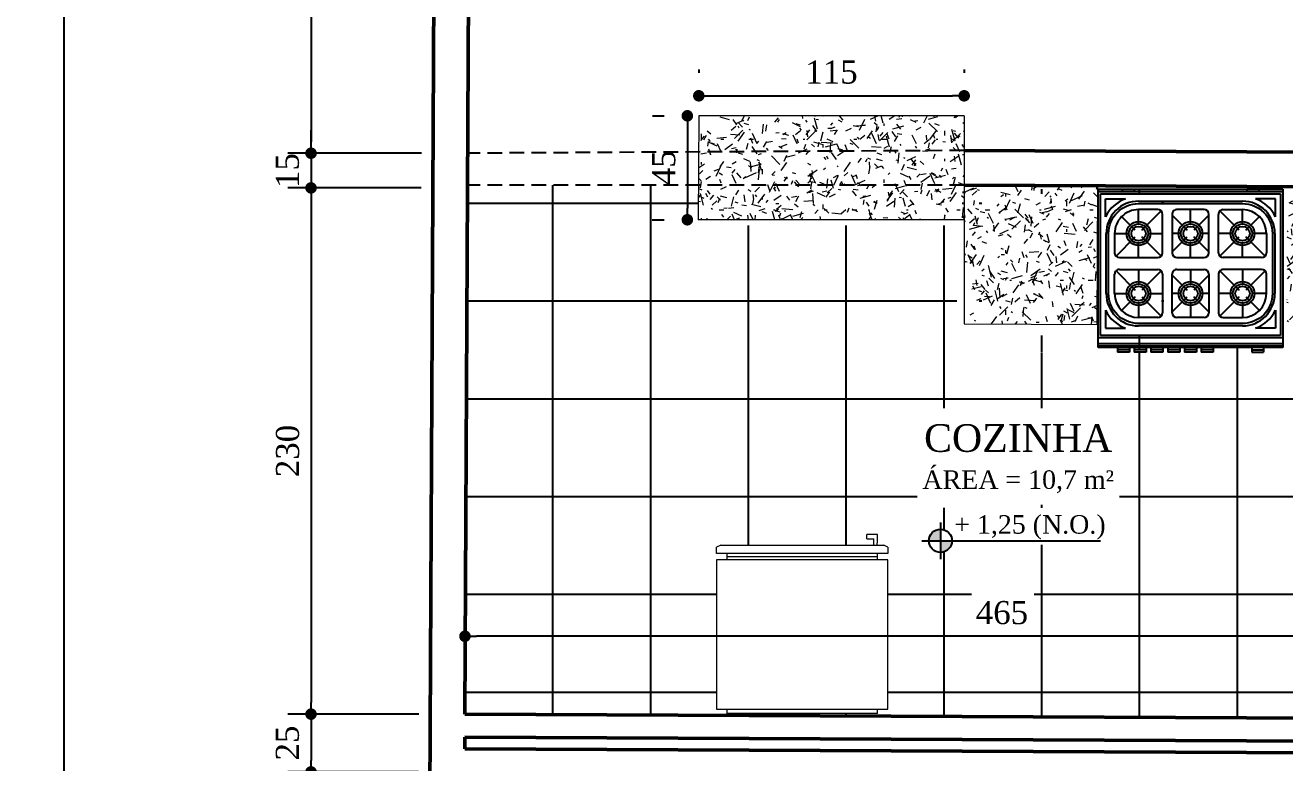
# Model space of a CAD drawing. Header units: millimetres. Extents: x 103208 to 171806, y -164 to 10038.
# Drawn here: x 107344 to 107890, y 6616 to 6935 of the extents above; entities that cross this region are included whole.
import ezdxf

# ---------------------------------------------------------------- set-up
doc = ezdxf.new("R2010")
doc.units = ezdxf.units.MM
doc.linetypes.add('HIDDEN', pattern=[9.525, 6.35, -3.175])
for name, color, linetype in [('COZINHA', 2, 'Continuous'), ('Hachuria - Moveis', 1, 'Continuous'), ('PAREDES', 5, 'Continuous'), ('Piso', 55, 'Continuous'), ('PN010', 1, 'Continuous'), ('Portas-Cotas', 2, 'Continuous'), ('Projeção Janela - Viga', 1, 'HIDDEN'), ('Texto', 2, 'Continuous')]:
    doc.layers.add(name, color=color, linetype=linetype)
for name, color, linetype, lineweight in [('Hachura', 1, 'Continuous', 9), ('MEDIDAS', 7, 'Continuous', 0), ('Parede Baixa', 5, 'Continuous', 50), ('Pilares Sub-solo', 7, 'Continuous', 70), ('Portas - Janelas', 2, 'Continuous', 20)]:
    doc.layers.add(name, color=color, linetype=linetype, lineweight=lineweight)
doc.styles.add('Valéria', font='romantic.ttf', dxfattribs={"height": 10})
doc.dimstyles.new('Cota - 50', dxfattribs={"dimtxt": 10, "dimasz": 5, "dimexe": 10, "dimexo": 20, "dimgap": 5, "dimtad": 1, "dimtxsty": 'Valéria', "dimblk": 'DOT', "dimcen": 0, "dimclrd": 12, "dimclre": 12, "dimclrt": 2, "dimazin": 2, "dimtfac": 1, "dimtix": 1, "dimtmove": 0, "dimatfit": 3, "dimldrblk": 'DOT', "dimfxl": 1, "dimarcsym": 0})
pattern_1 = [(90, (-5600.95, 24.96), (-26.3466667, 15.2533333), [1.3866667, -23.2266667, 1.04, -10.0533333, 2.08, -24.6133333]), (95, (-5613.43, 9.36), (-26.945558, 13.6501495), [2.7733333, -23.2266667, 2.08, -10.0533333, 4.16, -24.6133333]), (100, (-5615.164, 18.373), (-32.973117, 9.322576), [2.4266667, -5.8933333, 3.12, -18.3733333, 1.7333333, -22.88]), (105, (-5618.284, 12.133), (-31.160774, 7.800804), [4.8533333, -5.8933333, 5.2, -18.3733333, 3.8133333, -22.88]), (110, (-5604.071, 14.907), (-25.5350337, 15.4233102), [2.7733333, -19.0666667, 2.4266667, -14.2133333, 1.7333333, -11.0933333]), (115, (-5599.218, 19.76), (-25.272984, 17.2853443), [3.8133333, -19.0666667, 4.8533333, -14.2133333, 4.16, -11.0933333]), (120, (-5601.99, 24.96), (-29.357105, -2.5386696), [1.7333333, -11.44, 1.3866667, -16.9866667, 1.04, -22.5333333]), (125, (-5589.51, 9.36), (-34.392808, 2.5796136), [3.8133333, -11.44, 2.7733333, -16.9866667, 2.08, -22.5333333]), (130, (-5609.618, 15.253), (-25.0027966, 3.9099282), [1.3866667, -15.2533333, 1.04, -9.7066667, 2.7733333, -17.68]), (135, (-5597.138, 15.253), (-34.073119, -7.10878), [2.7733333, -15.2533333, 2.08, -9.7066667, 5.2, -17.68]), (140, (-5597.138, 20.453), (-27.240315, -9.2730866), [0.6933333, -12.8266667, 1.7333333, -21.1466667, 2.08, -10.7466667]), (150, (-5599.564, 21.493), (-25.8506627, -11.4946612), [1.7333333, -14.2133333, 0.6933333, -16.64, 1.3866667, -12.8266667]), (155, (-5599.564, 9.013), (-36.0611886, -8.4296784), [3.8133333, -14.2133333, 1.3866667, -16.64, 2.7733333, -12.8266667]), (160, (-5595.404, 17.68), (-24.912258, -12.6986623), [1.04, -6.5866667, 2.08, -11.0933333, 1.3866667, -15.2533333]), (165, (-5592.284, 5.2), (-26.94076, -26.876341), [2.08, -6.5866667, 4.16, -11.0933333, 2.7733333, -15.2533333]), (170, (-5615.858, 19.413), (-19.0342476, -24.100884), [2.4266667, -15.2533333, 1.04, -18.0266667, 2.08, -16.9866667]), (175, (-5590.898, 22.533), (-17.133212, -28.7762445), [4.8533333, -15.2533333, 2.08, -18.0266667, 4.16, -16.9866667]), (180, (-5600.95, 21.493), (-12.826667, -30.506667), [2.08, -10.7466667, 1.3866667, -21.1466667, 0.6933333, -21.4933333]), (185, (-5613.43, 9.013), (-22.551536, -32.596201), [4.16, -10.7466667, 1.3866667, -21.1466667, 1.3866667, -21.4933333]), (190, (-5611.698, 15.947), (-16.772345, -28.6544797), [2.4266667, -13.52, 2.08, -11.0933333, 2.4266667, -25.3066667]), (195, (-5617.938, 22.187), (-14.2111185, -30.007247), [4.8533333, -13.52, 4.16, -11.0933333, 4.8533333, -25.3066667]), (200, (-5591.938, 13.52), (-9.439865, -27.7842173), [2.7733333, -9.0133333, 1.3866667, -18.3733333, 2.08, -20.1066667]), (205, (-5591.938, 32.24), (-6.9823892, -28.5012284), [5.2, -9.0133333, 2.7733333, -18.3733333, 4.16, -20.1066667]), (210, (-5596.098, 4.16), (-3.29244, -33.1239936), [1.7333333, -23.2266667, 2.08, -10.7466667, 2.4266667, -14.2133333]), (215, (-5599.218, 7.28), (-1.159161, -37.630215), [3.8133333, -23.2266667, 4.16, -10.7466667, 4.8533333, -14.2133333]), (220, (-5588.471, 11.787), (-8.2351916, -32.252453), [1.04, -7.6266667, 1.3866667, -14.9066667, 2.7733333, -19.4133333]), (225, (-5591.59, 14.907), (-5.3928677, -37.2598133), [2.08, -7.6266667, 2.7733333, -14.9066667, 5.2, -19.4133333]), (230, (-5616.204, 1.387), (3.9526573, -25.4911917), [2.08, -12.48, 2.4266667, -10.7466667, 1.3866667, -14.56]), (235, (-5594.364, 15.253), (8.7150743, -26.8392518), [4.16, -12.48, 4.8533333, -10.7466667, 2.7733333, -14.56]), (240, (-5586.39, 30.16), (13.9553277, -23.6686635), [1.3866667, -9.7066667, 2.7733333, -21.4933333, 2.4266667, -19.76]), (245, (-5605.458, 27.04), (12.0093764, -30.845351), [2.7733333, -9.7066667, 5.2, -21.4933333, 4.8533333, -19.76]), (250, (-5605.804, 7.28), (18.7695374, -27.490791), [2.08, -14.56, 1.7333333, -13.1733333, 1.3866667, -21.1466667]), (255, (-5593.324, 4.16), (23.300267, -29.571511), [4.16, -14.56, 3.8133333, -13.1733333, 2.7733333, -21.1466667]), (260, (-5597.484, 9.36), (19.5431213, -24.9188677), [3.12, -11.44, 2.08, -15.6, 2.7733333, -15.2533333]), (265, (-5613.084, 24.96), (27.856831, -23.6646004), [3.8133333, -11.44, 4.16, -15.6, 4.5066667, -15.2533333])]

# ---------------------------------------------------------------- blocks, each defined once
blk = doc.blocks.new('_Dot')
at = {"color": 0, "linetype": 'ByBlock', "lineweight": -2}
blk.add_line((-0.5, 0), (-1, 0), dxfattribs=at)
at = {"color": 0, "linetype": 'ByBlock', "const_width": 0.5}
blk.add_lwpolyline([(-0.25, 0, 1), (0.25, 0, 1)], format="xyb", close=True, dxfattribs=at)
blk = doc.blocks.new('*D1096')
at = {"layer": 'Defpoints', "color": 0, "transparency": 16777216}
for p in [(109951.63, 6718.85, 9825), (110050.4, 6581.57), (107511.64, 4963.15, 9825)]:
    blk.add_point(p, dxfattribs=at)
at = {"layer": 'MEDIDAS', "color": 12, "lineweight": -2, "transparency": 16777216}
for p, q in [((109963.31, 6702.61), (110056.24, 6573.45)), ((107614.47, 4828.79), (110046.35, 6578.65)), ((107523.32, 4946.91), (107616.25, 4817.75))]:
    blk.add_line(p, q, dxfattribs=at)
at = {"layer": 'MEDIDAS', "color": 12, "lineweight": -2, "transparency": 16777216, "xscale": 5, "yscale": 5, "zscale": 5}
for p, rotation in [((110050.4, 6581.57), 35.73698977606095), ((107610.41, 4825.87), 215.736989776061)]:
    blk.add_blockref('_Dot', p, dxfattribs=dict(at, rotation=rotation))
at = {"layer": 'MEDIDAS', "color": 2, "transparency": 16777216, "insert": (108824.48, 5711.96), "char_height": 10, "attachment_point": 5, "rotation": 35.737, "style": 'Valéria'}
blk.add_mtext('3006', dxfattribs=at)
blk = doc.blocks.new('*D1097')
at = {"color": 12, "lineweight": -2, "transparency": 16777216}
for p, q in [((107504.8, 7725.11), (107350.93, 7725.11)), ((107360.93, 7720.11), (107360.93, 4968.15)), ((107491.64, 4963.15), (107350.93, 4963.15))]:
    blk.add_line(p, q, dxfattribs=at)
at = {"layer": 'Defpoints', "color": 0, "transparency": 16777216}
for p in [(107524.8, 7725.11, 9825), (107360.93, 4963.15), (107511.64, 4963.15, 9825)]:
    blk.add_point(p, dxfattribs=at)
at = {"color": 12, "lineweight": -2, "transparency": 16777216, "xscale": 5, "yscale": 5, "zscale": 5}
for p, rotation in [((107360.93, 7725.11), 90), ((107360.93, 4963.15), 270)]:
    blk.add_blockref('_Dot', p, dxfattribs=dict(at, rotation=rotation))
at = {"color": 2, "transparency": 16777216, "insert": (107350.78, 6344.13), "char_height": 10, "width": 46.8935, "attachment_point": 5, "rotation": 90, "style": 'Valéria'}
blk.add_mtext('2762', dxfattribs=at)
blk = doc.blocks.new('gel')
at = {"layer": 'Hachura'}
for p, q in [((33132.79, 7050.49), (33203.79, 7050.49)), ((33132.79, 7050.49), (33132.79, 7048.49)), ((33203.79, 7050.49), (33203.79, 7048.49)), ((33208.79, 7048.49), (33127.79, 7048.49)), ((33127.79, 7048.49), (33127.79, 6977.99)), ((33208.79, 7039.49), (33208.79, 7048.49)), ((33208.79, 6977.99), (33208.79, 7039.49)), ((33127.79, 6977.99), (33132.79, 6977.99)), ((33127.79, 6971.99), (33127.79, 6974.99)), ((33127.79, 6974.99), (33208.79, 6974.99)), ((33132.79, 6977.99), (33203.79, 6977.99)), ((33132.79, 6977.99), (33132.79, 6974.99)), ((33132.79, 6976.49), (33203.79, 6976.49)), ((33203.79, 6977.99), (33208.79, 6977.99)), ((33203.79, 6977.99), (33203.79, 6974.99)), ((33208.79, 6974.99), (33208.79, 6971.99)), ((33127.79, 6971.99), (33129.79, 6970.99)), ((33206.79, 6970.99), (33129.79, 6970.99)), ((33134.51, 6970.99), (33134.51, 6967.99)), ((33137.79, 6967.99), (33134.51, 6967.99)), ((33137.79, 6967.99), (33137.79, 6965.99)), ((33206.79, 6970.99), (33208.79, 6971.99)), ((33132.79, 6965.99), (33137.79, 6965.99))]:
    blk.add_line(p, q, dxfattribs=at)
blk.add_lwpolyline([(33132.81, 6970.99), (33132.79, 6968.99), (33132.79, 6965.99)], dxfattribs=at)
blk = doc.blocks.new('6-PL')
at = {"layer": 'COZINHA'}
h = blk.add_hatch(color=1, dxfattribs=at)
h.dxf.hatch_style = 1
h.paths.add_polyline_path([(-69, -3), (-69, -4), (-64, -4), (-64, -3)])
h.paths.add_polyline_path([(-17, -3), (-17, -4), (-12, -4), (-12, -3)])
at = {"layer": 'COZINHA', "color": 15}
for p, q in [((-79, -3), (-69, -3)), ((-79, -3), (-79, -4)), ((-64, -3), (-17, -3)), ((-12, -3), (-2, -3)), ((-2, -3), (-2, -4)), ((-76, -7), (-67.64, -7)), ((-76, -14.51), (-76, -7)), ((-5, -7), (-13.36, -7)), ((-5, -14.51), (-5, -7)), ((-76, -53.49), (-76, -61)), ((-5, -53.49), (-5, -61)), ((-76, -61), (-67.64, -61)), ((-5, -61), (-13.36, -61)), ((-2, -67.5), (-79, -67.5)), ((-2, -68.5), (-79, -68.5))]:
    blk.add_line(p, q, dxfattribs=at)
at = {"layer": 'COZINHA', "color": 1}
for p, q in [((-79, -4), (-2, -4)), ((-78, -5), (-3, -5)), ((-78, -64), (-78, -5)), ((-69, -3), (-64, -3)), ((-69, -3), (-69, -4)), ((-64, -3), (-64, -4)), ((-17, -3), (-12, -3)), ((-17, -3), (-17, -4)), ((-12, -3), (-12, -4)), ((-3, -5), (-3, -64)), ((-62.17, -8), (-18.83, -8)), ((-63.58, -20.09), (-69.24, -14.43)), ((-62.17, -17.5), (-62.17, -11.5)), ((-54.17, -11.5), (-62.17, -11.5)), ((-60.75, -20.09), (-52.75, -12.09)), ((-52.17, -29.5), (-52.17, -13.5)), ((-48.17, -13.5), (-48.17, -29.5)), ((-48.17, -13.83), (-41.91, -20.09)), ((-34.83, -11.5), (-46.17, -11.5)), ((-40.5, -17.5), (-40.5, -11.5)), ((-32.83, -13.83), (-39.09, -20.09)), ((-32.83, -29.5), (-32.83, -13.5)), ((-28.83, -29.5), (-28.83, -13.5)), ((-20.25, -20.09), (-28.25, -12.09)), ((-26.83, -11.5), (-18.83, -11.5)), ((-18.83, -17.5), (-18.83, -11.5)), ((-17.42, -20.09), (-11.76, -14.43)), ((-75.67, -46.5), (-75.67, -21.5)), ((-72.17, -21.5), (-72.17, -29.5)), ((-72.17, -21.5), (-66.17, -21.5)), ((-71.58, -30.91), (-63.58, -22.91)), ((-62.17, -31.5), (-62.17, -25.5)), ((-52.75, -30.91), (-60.75, -22.91)), ((-58.17, -21.5), (-52.17, -21.5)), ((-44.5, -21.5), (-48.17, -21.5)), ((-48.17, -29.17), (-41.91, -22.91)), ((-40.5, -31.5), (-40.5, -25.5)), ((-32.83, -29.17), (-39.09, -22.91)), ((-32.83, -21.5), (-36.5, -21.5)), ((-22.83, -21.5), (-28.83, -21.5)), ((-28.25, -30.91), (-20.25, -22.91)), ((-18.83, -31.5), (-18.83, -25.5)), ((-9.42, -30.91), (-17.42, -22.91)), ((-8.83, -21.5), (-14.83, -21.5)), ((-8.83, -21.5), (-8.83, -29.5)), ((-5.33, -21.5), (-5.33, -46.5)), ((-70.17, -31.5), (-54.17, -31.5)), ((-46.17, -31.5), (-34.83, -31.5)), ((-10.83, -31.5), (-26.83, -31.5)), ((-70.17, -36.5), (-54.17, -36.5)), ((-62.17, -36.5), (-62.17, -42.5)), ((-46.17, -36.5), (-34.83, -36.5)), ((-40.5, -36.5), (-40.5, -42.5)), ((-10.83, -36.5), (-26.83, -36.5)), ((-18.83, -36.5), (-18.83, -42.5)), ((-72.17, -46.5), (-72.17, -38.5)), ((-71.58, -37.09), (-63.58, -45.09)), ((-52.75, -37.09), (-60.75, -45.09)), ((-52.17, -38.5), (-52.17, -54.5)), ((-48.17, -54.5), (-48.17, -38.5)), ((-48.17, -38.83), (-41.91, -45.09)), ((-32.83, -38.83), (-39.09, -45.09)), ((-32.83, -38.5), (-32.83, -54.5)), ((-28.83, -38.5), (-28.83, -54.5)), ((-28.25, -37.09), (-20.25, -45.09)), ((-9.42, -37.09), (-17.42, -45.09)), ((-8.83, -46.5), (-8.83, -38.5)), ((-72.17, -46.5), (-66.17, -46.5)), ((-58.17, -46.5), (-52.17, -46.5)), ((-44.5, -46.5), (-48.17, -46.5)), ((-32.83, -46.5), (-36.5, -46.5)), ((-22.83, -46.5), (-28.83, -46.5)), ((-8.83, -46.5), (-14.83, -46.5)), ((-63.58, -47.91), (-69.24, -53.57)), ((-62.17, -50.5), (-62.17, -56.5)), ((-60.75, -47.91), (-52.75, -55.91)), ((-48.17, -54.17), (-41.91, -47.91)), ((-40.5, -50.5), (-40.5, -56.5)), ((-32.83, -54.17), (-39.09, -47.91)), ((-20.25, -47.91), (-28.25, -55.91)), ((-18.83, -50.5), (-18.83, -56.5)), ((-17.42, -47.91), (-11.76, -53.57)), ((-54.17, -56.5), (-62.17, -56.5)), ((-34.83, -56.5), (-46.17, -56.5)), ((-26.83, -56.5), (-18.83, -56.5)), ((-18.83, -60), (-62.17, -60)), ((-3, -64), (-78, -64)), ((-66, -70), (-71, -70)), ((-59, -70), (-64, -70)), ((-52, -70), (-57, -70)), ((-45, -70), (-50, -70)), ((-38, -70), (-43, -70)), ((-31, -70), (-36, -70)), ((-15, -70), (-10, -70))]:
    blk.add_line(p, q, dxfattribs=at)
at = {"layer": 'COZINHA', "color": 2}
for p, q in [((-79, -69), (-79, -4)), ((-2, -4), (-2, -69)), ((-2, -65), (-79, -65)), ((-2, -69), (-79, -69)), ((-71, -69), (-71, -71)), ((-66, -71), (-71, -71)), ((-66, -69), (-66, -71)), ((-64, -69), (-64, -71)), ((-64, -69), (-64, -71)), ((-59, -71), (-64, -71)), ((-59, -69), (-59, -71)), ((-57, -69), (-57, -71)), ((-52, -71), (-57, -71)), ((-52, -69), (-52, -71)), ((-50, -69), (-50, -71)), ((-45, -71), (-50, -71)), ((-45, -69), (-45, -71)), ((-43, -69), (-43, -71)), ((-38, -71), (-43, -71)), ((-38, -69), (-38, -71)), ((-36, -69), (-36, -71)), ((-31, -71), (-36, -71)), ((-31, -69), (-31, -71)), ((-15, -69), (-15, -71)), ((-15, -71), (-10, -71)), ((-10, -69), (-10, -71))]:
    blk.add_line(p, q, dxfattribs=at)
at = {"layer": 'COZINHA', "color": 15}
blk.add_lwpolyline([(-62.17, -59, -0.414214), (-74.67, -46.5), (-74.67, -21.5, -0.414214), (-62.17, -9), (-18.83, -9, -0.414214), (-6.33, -21.5), (-6.33, -46.5, -0.414214), (-18.83, -59)], format="xyb", close=True, dxfattribs=at)
for centre in [(-62.17, -21.5), (-40.5, -21.5), (-18.83, -21.5), (-62.17, -46.5), (-40.5, -46.5), (-18.83, -46.5)]:
    blk.add_circle(centre, 5, dxfattribs=at)
at = {"layer": 'COZINHA', "color": 1}
for centre, radius in [((-62.17, -21.5), 4), ((-62.17, -21.5), 3), ((-40.5, -21.5), 4), ((-40.5, -21.5), 3), ((-18.83, -21.5), 4), ((-18.83, -21.5), 3), ((-62.17, -46.5), 4), ((-62.17, -46.5), 3), ((-40.5, -46.5), 4), ((-40.5, -46.5), 3), ((-18.83, -46.5), 4), ((-18.83, -46.5), 3)]:
    blk.add_circle(centre, radius, dxfattribs=at)
at = {"layer": 'COZINHA', "color": 15}
for centre, start, end in [((-62.17, -21.5), 110.6935, 153.1857), ((-18.83, -21.5), 26.8143, 69.3065), ((-62.17, -46.5), 206.8143, 249.3065), ((-18.83, -46.5), 290.6935, 333.1857)]:
    blk.add_arc(centre, 15.5, start, end, dxfattribs=at)
at = {"layer": 'COZINHA', "color": 1}
for centre, radius, start, end in [((-62.17, -21.5), 13.5, 90, 180), ((-18.83, -21.5), 13.5, 0, 90), ((-62.17, -21.5), 10, 90, 180), ((-54.17, -13.5), 2, 0, 90), ((-46.17, -13.5), 2, 90, 180), ((-34.83, -13.5), 2, 0, 90), ((-26.83, -13.5), 2, 90, 180), ((-18.83, -21.5), 10, 0, 90), ((-70.17, -29.5), 2, 180, 270), ((-54.17, -29.5), 2, 270, 0), ((-46.17, -29.5), 2, 180, 270), ((-34.83, -29.5), 2, 270, 0), ((-26.83, -29.5), 2, 180, 270), ((-10.83, -29.5), 2, 270, 0), ((-70.17, -38.5), 2, 90, 180), ((-54.17, -38.5), 2, 0, 90), ((-46.17, -38.5), 2, 90, 180), ((-34.83, -38.5), 2, 0, 90), ((-26.83, -38.5), 2, 90, 180), ((-10.83, -38.5), 2, 0, 90), ((-62.17, -46.5), 13.5, 180, 270), ((-62.17, -46.5), 10, 180, 270), ((-18.83, -46.5), 13.5, 270, 0), ((-18.83, -46.5), 10, 270, 0), ((-54.17, -54.5), 2, 270, 0), ((-46.17, -54.5), 2, 180, 270), ((-34.83, -54.5), 2, 270, 0), ((-26.83, -54.5), 2, 180, 270)]:
    blk.add_arc(centre, radius, start, end, dxfattribs=at)
blk = doc.blocks.new('Fogão 6 Planta 04')
at = {"layer": 'PAREDES', "xscale": -1}
blk.add_blockref('6-PL', (340.76, 314.37), dxfattribs=at)
blk = doc.blocks.new('*D1100')
at = {"color": 12, "lineweight": -2, "transparency": 16777216}
for p, q in [((107534.61, 6656.83), (107534.61, 6680.53)), ((107999.61, 6654.61), (107999.61, 6680.53)), ((107994.61, 6670.53), (107539.61, 6670.53))]:
    blk.add_line(p, q, dxfattribs=at)
at = {"layer": 'Defpoints', "color": 0, "transparency": 16777216}
for p in [(107534.61, 6670.53), (107534.61, 6636.83, 9825), (107999.61, 6634.61, 9825)]:
    blk.add_point(p, dxfattribs=at)
at = {"color": 12, "lineweight": -2, "transparency": 16777216, "xscale": 5, "yscale": 5, "zscale": 5, "rotation": 180}
blk.add_blockref('_Dot', (107534.61, 6670.53), dxfattribs=at)
at = {"color": 12, "lineweight": -2, "transparency": 16777216, "xscale": 5, "yscale": 5, "zscale": 5}
blk.add_blockref('_Dot', (107999.61, 6670.53), dxfattribs=at)
at = {"color": 2, "transparency": 16777216, "insert": (107767.11, 6680.72), "char_height": 10, "attachment_point": 5, "style": 'Valéria'}
blk.add_mtext('465', dxfattribs=at)
blk = doc.blocks.new('*D1156')
at = {"color": 12, "lineweight": -2, "transparency": 16777216}
for p, q in [((107514.61, 6636.83), (107457.97, 6636.83)), ((107467.97, 6631.83), (107467.97, 6616.83)), ((107514.49, 6611.83), (107457.97, 6611.83))]:
    blk.add_line(p, q, dxfattribs=at)
at = {"layer": 'Defpoints', "color": 0, "transparency": 16777216}
for p in [(107534.61, 6636.83, 9825), (107467.97, 6611.83), (107534.49, 6611.83, 9825)]:
    blk.add_point(p, dxfattribs=at)
at = {"color": 12, "lineweight": -2, "transparency": 16777216, "xscale": 5, "yscale": 5, "zscale": 5}
for p, rotation in [((107467.97, 6636.83), 90), ((107467.97, 6611.83), 270)]:
    blk.add_blockref('_Dot', p, dxfattribs=dict(at, rotation=rotation))
at = {"color": 2, "transparency": 16777216, "insert": (107457.77, 6624.33), "char_height": 10, "attachment_point": 5, "rotation": 90, "style": 'Valéria'}
blk.add_mtext('25', dxfattribs=at)
blk = doc.blocks.new('*D1113')
at = {"color": 12, "lineweight": -2, "transparency": 16777216}
for p, q in [((107467.97, 6884.61), (107467.97, 6889.61)), ((107515.77, 6879.61), (107457.97, 6879.61)), ((107467.97, 6879.61), (107467.97, 6864.61)), ((107515.7, 6864.61), (107457.97, 6864.61)), ((107467.97, 6859.61), (107467.97, 6854.61))]:
    blk.add_line(p, q, dxfattribs=at)
at = {"layer": 'Defpoints', "color": 0, "transparency": 16777216}
for p in [(107535.77, 6879.61, 9825), (107467.97, 6864.61), (107535.7, 6864.61, 9825)]:
    blk.add_point(p, dxfattribs=at)
at = {"color": 12, "lineweight": -2, "transparency": 16777216, "xscale": 5, "yscale": 5, "zscale": 5}
for p, rotation in [((107467.97, 6879.61), 270), ((107467.97, 6864.61), 90)]:
    blk.add_blockref('_Dot', p, dxfattribs=dict(at, rotation=rotation))
at = {"color": 2, "transparency": 16777216, "insert": (107457.77, 6872.11), "char_height": 10, "attachment_point": 5, "rotation": 90, "style": 'Valéria'}
blk.add_mtext('15', dxfattribs=at)
blk = doc.blocks.new('*D1114')
at = {"color": 12, "lineweight": -2, "transparency": 16777216}
for p, q in [((107515.7, 6864.61), (107457.97, 6864.61)), ((107467.97, 6859.61), (107467.97, 6641.83)), ((107514.61, 6636.83), (107457.97, 6636.83))]:
    blk.add_line(p, q, dxfattribs=at)
at = {"layer": 'Defpoints', "color": 0, "transparency": 16777216}
for p in [(107535.7, 6864.61, 9825), (107467.97, 6636.83), (107534.61, 6636.83, 9825)]:
    blk.add_point(p, dxfattribs=at)
at = {"color": 12, "lineweight": -2, "transparency": 16777216, "xscale": 5, "yscale": 5, "zscale": 5}
for p, rotation in [((107467.97, 6864.61), 90), ((107467.97, 6636.83), 270)]:
    blk.add_blockref('_Dot', p, dxfattribs=dict(at, rotation=rotation))
at = {"color": 2, "transparency": 16777216, "insert": (107457.86, 6750.72), "char_height": 10, "attachment_point": 5, "rotation": 90, "style": 'Valéria'}
blk.add_mtext('230', dxfattribs=at)
blk = doc.blocks.new('*D1236')
at = {"color": 12, "lineweight": -2, "transparency": 16777216}
for p, q in [((107517.36, 7212.01), (107457.99, 7212.01)), ((107467.99, 7207.01), (107467.99, 6884.61)), ((107515.77, 6879.61), (107457.99, 6879.61))]:
    blk.add_line(p, q, dxfattribs=at)
at = {"layer": 'Defpoints', "color": 0, "transparency": 16777216}
for p in [(107537.36, 7212.01, 9825), (107467.99, 6879.61), (107535.77, 6879.61, 9825)]:
    blk.add_point(p, dxfattribs=at)
at = {"color": 12, "lineweight": -2, "transparency": 16777216, "xscale": 5, "yscale": 5, "zscale": 5}
for p, rotation in [((107467.99, 7212.01), 90), ((107467.99, 6879.61), 270)]:
    blk.add_blockref('_Dot', p, dxfattribs=dict(at, rotation=rotation))
at = {"color": 2, "transparency": 16777216, "insert": (107457.89, 7045.81), "char_height": 10, "attachment_point": 5, "rotation": 90, "style": 'Valéria'}
blk.add_mtext('333', dxfattribs=at)
blk = doc.blocks.new('*D1248')
at = {"color": 12, "lineweight": -2, "transparency": 16777216}
for p, q in [((107615.85, 6895.8), (107620.9, 6895.8)), ((107630.9, 6890.8), (107630.9, 6855.8)), ((107615.64, 6850.8), (107620.9, 6850.8))]:
    blk.add_line(p, q, dxfattribs=at)
at = {"layer": 'Defpoints', "color": 0, "transparency": 16777216}
for p in [(107635.85, 6895.8, 9825), (107630.9, 6850.8), (107635.64, 6850.8, 9825)]:
    blk.add_point(p, dxfattribs=at)
at = {"color": 12, "lineweight": -2, "transparency": 16777216, "xscale": 5, "yscale": 5, "zscale": 5}
for p, rotation in [((107630.9, 6895.8), 90), ((107630.9, 6850.8), 270)]:
    blk.add_blockref('_Dot', p, dxfattribs=dict(at, rotation=rotation))
at = {"color": 2, "transparency": 16777216, "insert": (107620.71, 6873.3), "char_height": 10, "attachment_point": 5, "rotation": 90, "style": 'Valéria'}
blk.add_mtext('45', dxfattribs=at)
blk = doc.blocks.new('*D1249')
at = {"color": 12, "lineweight": -2, "transparency": 16777216}
for p, q in [((107635.85, 6915.8), (107635.85, 6914.47)), ((107750.74, 6915.8), (107750.74, 6914.47)), ((107640.85, 6904.47), (107745.74, 6904.47))]:
    blk.add_line(p, q, dxfattribs=at)
at = {"layer": 'Defpoints', "color": 0, "transparency": 16777216}
for p in [(107750.74, 6904.47), (107635.85, 6895.8, 9825), (107750.74, 6895.8, 9825)]:
    blk.add_point(p, dxfattribs=at)
at = {"color": 12, "lineweight": -2, "transparency": 16777216, "xscale": 5, "yscale": 5, "zscale": 5, "rotation": 180}
blk.add_blockref('_Dot', (107635.85, 6904.47), dxfattribs=at)
at = {"color": 12, "lineweight": -2, "transparency": 16777216, "xscale": 5, "yscale": 5, "zscale": 5}
blk.add_blockref('_Dot', (107750.74, 6904.47), dxfattribs=at)
at = {"color": 2, "transparency": 16777216, "insert": (107693.3, 6914.67), "char_height": 10, "attachment_point": 5, "style": 'Valéria'}
blk.add_mtext('115', dxfattribs=at)

msp = doc.modelspace()

# ---------------------------------------------------------------- hatches: boundary and pattern name
at = {"layer": 'Hachura', "transparency": 33554687}
h = msp.add_hatch(dxfattribs=at)
h.set_pattern_fill('TEXTURED', color=55, scale=34.666667, angle=810, pattern_type=2)
h.set_pattern_definition(pattern_1)
h.paths.add_polyline_path([(107750.74375, 6895.80196), (107635.8616, 6895.80196), (107635.77515, 6880.16476), (107750.74375, 6880.80204)])
h.paths.add_polyline_path([(107750.74375, 6880.80204), (107635.77515, 6880.16476), (107635.70669, 6865.80187), (107750.74375, 6865.80187)])
h.paths.add_polyline_path([(107750.74375, 6865.80187), (107635.70669, 6865.80187), (107635.62924, 6850.80196), (107750.74971, 6850.80196)])
h = msp.add_hatch(dxfattribs=at)
h.set_pattern_fill('TEXTURED', color=55, scale=34.666667, angle=810, pattern_type=2)
h.set_pattern_definition(pattern_1)
h.paths.add_polyline_path([(107808.55056, 6865.52634), (107750.74375, 6865.80187), (107750.74375, 6805.80119), (107808.26457, 6805.52702)])
h.paths.add_polyline_path([(108000.70516, 6864.61043), (107940.70584, 6864.89642), (107940.0763, 6732.81972), (108000.07562, 6732.53374), (108000.22817, 6764.54007)])
h.paths.add_polyline_path([(107983.62761, 6802.70603, -0.414213562), (107988.16094, 6798.17269), (107988.16094, 6788.82269), (107995.29235, 6788.82269, -0.688500258), (107998.25946, 6787.68936), (107998.25946, 6782.75442, 0.107840065), (107998.36249, 6782.28228, -0.546463506), (107996.55946, 6779.47269), (107995.76625, 6779.47269, -0.109561197), (107995.06317, 6778.82013, -0.133256151), (107994.33551, 6778.62269), (107990.07415, 6778.62269, -0.133256151), (107989.34649, 6778.82013, -0.10675627), (107988.65748, 6779.45256, -0.08282753), (107988.23168, 6780.33359, -0.017976758), (107988.16094, 6780.61179), (107988.16094, 6764.73936, -0.414213562), (107983.62761, 6760.20603), (107953.02761, 6760.20603, -0.414213562), (107948.49428, 6764.73936), (107948.49428, 6798.17269, -0.414213562), (107953.02761, 6802.70603)], flags=16)
h.paths.add_polyline_path([(107971.72761, 6781.45603, -1), (107964.92761, 6781.45603, -1)], flags=0)
h.paths.add_polyline_path([(107989.00585, 6782.24679, -0.133256151), (107989.22415, 6782.30603, -0.133256151), (107989.44245, 6782.24679, -0.10675627), (107989.64915, 6782.05707, -0.08282753), (107989.77689, 6781.79276, -0.071351749), (107989.82519, 6781.45603, -0.071351749), (107989.77689, 6781.11929, -0.08282753), (107989.64915, 6780.85498, -0.10675627), (107989.44245, 6780.66526, -0.133256151), (107989.22415, 6780.60603, -0.133256151), (107989.00585, 6780.66526, -0.10675627), (107988.79915, 6780.85498, -0.08282753), (107988.67141, 6781.11929, -0.071351749), (107988.62311, 6781.45603, -0.071351749), (107988.67141, 6781.79276, -0.08282753), (107988.79915, 6782.05707, -0.10675627)], flags=0)
h.paths.add_polyline_path([(107940.70584, 6864.89642), (107890.70641, 6865.13474), (107890.42042, 6805.13542), (107940.41985, 6804.8971)])
at = {"layer": 'Piso'}
h = msp.add_hatch(dxfattribs=at)
h.set_pattern_fill('ANSI37', color=256, scale=13.333333, angle=-45)
h.set_pattern_definition([(360, (-5584.31, 0), (3e-14, 42.333333), []), (90, (-5584.31, 0), (-42.333333, 3e-14), [])])
h.paths.add_polyline_path([(107940.39107, 6798.85807), (107746.22873, 6791.80498), (107750.12876, 6861.63739), (107750.74375, 6865.80187), (107750.74375, 6848.30196), (107635.62328, 6848.30196), (107635.70669, 6865.80187), (107535.70556, 6865.80187), (107534.61416, 6636.82944), (107999.60888, 6634.61304), (107999.65654, 6644.61293), (107999.66454, 6644.61289), (107999.67494, 6653.52764), (107999.55877, 6653.52778), (107999.55994, 6654.52778), (107999.67611, 6654.52764), (108000.03786, 6724.61238), (108000.07562, 6732.53374), (107940.0763, 6732.81972)])
edge = h.paths.add_edge_path(flags=16)
edge.add_arc((107740.46693, 6711.84782), 5, 0, 360)
h.paths.add_polyline_path([(107837.22051, 6795.56704), (107828.91651, 6795.56704), (107828.91651, 6793.49104), (107823.72651, 6793.49104), (107823.72651, 6795.56704), (107807.11851, 6795.56704), (107807.11851, 6793.49104), (107801.92851, 6793.49104), (107801.92851, 6795.56704), (107799.85251, 6795.56704), (107799.85251, 6793.49104), (107794.66251, 6793.49104), (107794.66251, 6795.56704), (107792.58651, 6795.56704), (107792.58651, 6793.49104), (107787.39651, 6793.49104), (107787.39651, 6795.56704), (107785.32051, 6795.56704), (107785.32051, 6793.49104), (107780.13051, 6793.49104), (107780.13051, 6795.56704), (107778.05451, 6795.56704), (107778.05451, 6793.49104), (107772.86451, 6793.49104), (107772.86451, 6795.56704), (107770.78851, 6795.56704), (107770.78851, 6793.49104), (107765.59851, 6793.49104), (107765.59851, 6795.56704), (107757.29451, 6795.56704), (107757.29451, 6863.03704), (107757.29451, 6864.07504), (107767.67451, 6864.07504), (107772.86451, 6864.07504), (107821.65051, 6864.07504), (107826.84051, 6864.07504), (107837.22051, 6864.07504), (107837.22051, 6863.03704)], flags=17)
h.paths.add_polyline_path([(107836.18251, 6800.75704), (107758.33251, 6800.75704), (107758.33251, 6861.99904), (107836.18251, 6861.99904)], flags=16)
edge = h.paths.add_edge_path(flags=0)
edge.add_line((107834.10651, 6803.87104), (107825.43287, 6803.87104))
edge.add_arc((107819.74751, 6818.92204), 16.089, 290.6935412, 333.185682)
edge.add_line((107834.10651, 6811.66428), (107834.10651, 6803.87104))
edge = h.paths.add_edge_path(flags=0)
edge.add_line((107819.74751, 6804.90904), (107774.76751, 6804.90904))
edge.add_arc((107774.76751, 6818.92204), 14.013, 180, 270, ccw=False)
edge.add_line((107760.75451, 6818.92204), (107760.75451, 6844.87204))
edge.add_arc((107774.76751, 6844.87204), 14.013, 90, 180, ccw=False)
edge.add_line((107774.76751, 6858.88504), (107819.74751, 6858.88504))
edge.add_arc((107819.74751, 6844.87204), 14.013, 0, 90, ccw=False)
edge.add_line((107833.76051, 6844.87204), (107833.76051, 6818.92204))
edge.add_arc((107819.74751, 6818.92204), 14.013, 270, 360, ccw=False)
edge = h.paths.add_edge_path(flags=0)
edge.add_line((107819.74751, 6805.94704), (107774.76751, 6805.94704))
edge.add_arc((107774.76751, 6818.92204), 12.975, 180, 270, ccw=False)
edge.add_line((107761.79251, 6818.92204), (107761.79251, 6844.87204))
edge.add_arc((107774.76751, 6844.87204), 12.975, 90, 180, ccw=False)
edge.add_line((107774.76751, 6857.84704), (107819.74751, 6857.84704))
edge.add_arc((107819.74751, 6844.87204), 12.975, 0, 90, ccw=False)
edge.add_line((107832.72251, 6844.87204), (107832.72251, 6818.92204))
edge.add_arc((107819.74751, 6818.92204), 12.975, 270, 360, ccw=False)
edge = h.paths.add_edge_path(flags=0)
edge.add_line((107819.74751, 6808.54204), (107811.44351, 6808.54204))
edge.add_arc((107811.44351, 6810.61804), 2.076, 180, 270, ccw=False)
edge.add_line((107809.36751, 6810.61804), (107809.36751, 6827.22604))
edge.add_arc((107811.44351, 6827.22604), 2.076, 90, 180, ccw=False)
edge.add_line((107811.44351, 6829.30204), (107828.05151, 6829.30204))
edge.add_arc((107828.05151, 6827.22604), 2.076, 0, 90, ccw=False)
edge.add_line((107830.12751, 6827.22604), (107830.12751, 6818.92204))
edge.add_arc((107819.74751, 6818.92204), 10.38, 270, 360, ccw=False)
edge = h.paths.add_edge_path(flags=0)
edge.add_arc((107819.74751, 6818.92204), 5.19, 0, 360)
edge = h.paths.add_edge_path(flags=0)
edge.add_arc((107819.74751, 6818.92204), 4.152, 0, 360)
edge = h.paths.add_edge_path(flags=0)
edge.add_arc((107819.74751, 6818.92204), 3.114, 0, 360)
edge = h.paths.add_edge_path(flags=0)
edge.add_line((107803.13951, 6808.54204), (107791.37551, 6808.54204))
edge.add_arc((107791.37551, 6810.61804), 2.076, 180, 270, ccw=False)
edge.add_line((107789.29951, 6810.61804), (107789.29951, 6827.22604))
edge.add_arc((107791.37551, 6827.22604), 2.076, 90, 180, ccw=False)
edge.add_line((107791.37551, 6829.30204), (107803.13951, 6829.30204))
edge.add_arc((107803.13951, 6827.22604), 2.076, 0, 90, ccw=False)
edge.add_line((107805.21551, 6827.22604), (107805.21551, 6810.61804))
edge.add_arc((107803.13951, 6810.61804), 2.076, -90, 0, ccw=False)
edge = h.paths.add_edge_path(flags=0)
edge.add_arc((107797.25751, 6818.92204), 5.19, 0, 360)
edge = h.paths.add_edge_path(flags=0)
edge.add_arc((107797.25751, 6818.92204), 4.152, 0, 360)
edge = h.paths.add_edge_path(flags=0)
edge.add_arc((107797.25751, 6818.92204), 3.114, 0, 360)
edge = h.paths.add_edge_path(flags=0)
edge.add_line((107828.05151, 6834.49204), (107811.44351, 6834.49204))
edge.add_arc((107811.44351, 6836.56804), 2.076, 180, 270, ccw=False)
edge.add_line((107809.36751, 6836.56804), (107809.36751, 6853.17604))
edge.add_arc((107811.44351, 6853.17604), 2.076, 90, 180, ccw=False)
edge.add_line((107811.44351, 6855.25204), (107819.74751, 6855.25204))
edge.add_arc((107819.74751, 6844.87204), 10.38, 0, 90, ccw=False)
edge.add_line((107830.12751, 6844.87204), (107830.12751, 6836.56804))
edge.add_arc((107828.05151, 6836.56804), 2.076, -90, 0, ccw=False)
edge = h.paths.add_edge_path(flags=0)
edge.add_arc((107819.74751, 6844.87204), 5.19, 0, 360)
edge = h.paths.add_edge_path(flags=0)
edge.add_arc((107819.74751, 6844.87204), 4.152, 0, 360)
edge = h.paths.add_edge_path(flags=0)
edge.add_arc((107819.74751, 6844.87204), 3.114, 0, 360)
edge = h.paths.add_edge_path(flags=0)
edge.add_line((107783.07151, 6808.54204), (107774.76751, 6808.54204))
edge.add_arc((107774.76751, 6818.92204), 10.38, 180, 270, ccw=False)
edge.add_line((107764.38751, 6818.92204), (107764.38751, 6827.22604))
edge.add_arc((107766.46351, 6827.22604), 2.076, 90, 180, ccw=False)
edge.add_line((107766.46351, 6829.30204), (107783.07151, 6829.30204))
edge.add_arc((107783.07151, 6827.22604), 2.076, 0, 90, ccw=False)
edge.add_line((107785.14751, 6827.22604), (107785.14751, 6810.61804))
edge.add_arc((107783.07151, 6810.61804), 2.076, -90, 0, ccw=False)
edge = h.paths.add_edge_path(flags=0)
edge.add_arc((107774.76751, 6818.92204), 5.19, 0, 360)
edge = h.paths.add_edge_path(flags=0)
edge.add_arc((107774.76751, 6818.92204), 4.152, 0, 360)
edge = h.paths.add_edge_path(flags=0)
edge.add_arc((107774.76751, 6818.92204), 3.114, 0, 360)
edge = h.paths.add_edge_path(flags=0)
edge.add_line((107803.13951, 6834.49204), (107791.37551, 6834.49204))
edge.add_arc((107791.37551, 6836.56804), 2.076, 180, 270, ccw=False)
edge.add_line((107789.29951, 6836.56804), (107789.29951, 6853.17604))
edge.add_arc((107791.37551, 6853.17604), 2.076, 90, 180, ccw=False)
edge.add_line((107791.37551, 6855.25204), (107803.13951, 6855.25204))
edge.add_arc((107803.13951, 6853.17604), 2.076, 0, 90, ccw=False)
edge.add_line((107805.21551, 6853.17604), (107805.21551, 6836.56804))
edge.add_arc((107803.13951, 6836.56804), 2.076, -90, 0, ccw=False)
edge = h.paths.add_edge_path(flags=0)
edge.add_arc((107819.74751, 6844.87204), 16.089, 26.814318, 69.3064588)
edge.add_line((107825.43287, 6859.92304), (107834.10651, 6859.92304))
edge.add_line((107834.10651, 6859.92304), (107834.10651, 6852.12979))
edge = h.paths.add_edge_path(flags=0)
edge.add_arc((107797.25751, 6844.87204), 5.19, 0, 360)
edge = h.paths.add_edge_path(flags=0)
edge.add_arc((107797.25751, 6844.87204), 4.152, 0, 360)
edge = h.paths.add_edge_path(flags=0)
edge.add_arc((107797.25751, 6844.87204), 3.114, 0, 360)
edge = h.paths.add_edge_path(flags=0)
edge.add_line((107769.08215, 6803.87104), (107760.40851, 6803.87104))
edge.add_line((107760.40851, 6803.87104), (107760.40851, 6811.66428))
edge.add_arc((107774.76751, 6818.92204), 16.089, 206.814318, 249.3064588)
edge = h.paths.add_edge_path(flags=0)
edge.add_line((107783.07151, 6834.49204), (107766.46351, 6834.49204))
edge.add_arc((107766.46351, 6836.56804), 2.076, 180, 270, ccw=False)
edge.add_line((107764.38751, 6836.56804), (107764.38751, 6844.87204))
edge.add_arc((107774.76751, 6844.87204), 10.38, 90, 180, ccw=False)
edge.add_line((107774.76751, 6855.25204), (107783.07151, 6855.25204))
edge.add_arc((107783.07151, 6853.17604), 2.076, 0, 90, ccw=False)
edge.add_line((107785.14751, 6853.17604), (107785.14751, 6836.56804))
edge.add_arc((107783.07151, 6836.56804), 2.076, -90, 0, ccw=False)
edge = h.paths.add_edge_path(flags=0)
edge.add_arc((107774.76751, 6844.87204), 5.19, 0, 360)
edge = h.paths.add_edge_path(flags=0)
edge.add_arc((107774.76751, 6844.87204), 4.152, 0, 360)
edge = h.paths.add_edge_path(flags=0)
edge.add_arc((107774.76751, 6844.87204), 3.114, 0, 360)
h.paths.add_polyline_path([(107717.74306, 6709.08589), (107717.74306, 6706.33589), (107713.15973, 6706.33589), (107713.15973, 6703.58589), (107717.74306, 6703.58589), (107717.74306, 6638.96089), (107713.15973, 6638.96089), (107713.15973, 6637.12755), (107648.07639, 6637.12755), (107648.07639, 6638.96089), (107643.49306, 6638.96089), (107643.49306, 6647.21089), (107643.49306, 6703.58589), (107648.07639, 6703.58589), (107648.07639, 6706.33589), (107643.49306, 6706.33589), (107643.49306, 6709.08589), (107645.32639, 6710.00255), (107711.58783, 6710.00255), (107711.58783, 6712.75255), (107708.57639, 6712.75255), (107708.57639, 6714.58589), (107713.15973, 6714.58589), (107713.15973, 6711.83589), (107713.14378, 6710.00255), (107715.90973, 6710.00255)], flags=16)
edge = h.paths.add_edge_path(flags=0)
edge.add_arc((107774.76751, 6844.87204), 16.089, 110.6935412, 153.185682)
edge.add_line((107760.40851, 6852.12979), (107760.40851, 6859.92304))
edge.add_line((107760.40851, 6859.92304), (107769.08215, 6859.92304))
edge = h.paths.add_edge_path()
edge.add_line((108112.04255, 6749.07591), (108192.00662, 6749.07591))
edge.add_line((108192.00662, 6749.07591), (108192.00662, 6689.19661))
edge.add_line((108192.00662, 6689.19661), (108194.8712, 6689.18295))
edge.add_line((108194.8712, 6689.18295), (108195.17864, 6753.68222))
edge.add_line((108195.17864, 6753.68222), (108015.18068, 6754.54018))
edge.add_line((108015.18068, 6754.54018), (108015.03766, 6724.534))
edge.add_arc((108008.76579, 6654.01704), 70.79533, -0.4714971, 84.9174143, ccw=False)
edge.add_line((108079.55872, 6653.43446), (108074.55872, 6653.44029))
edge.add_line((108074.55872, 6653.44029), (108074.55289, 6648.44029))
edge.add_arc((108073.55289, 6648.44146), 1, 179.9331641, 359.9331641, ccw=False)
edge.add_line((108072.55289, 6648.44263), (108072.55872, 6653.44262))
edge.add_line((108072.55872, 6653.44262), (108014.65723, 6653.51016))
edge.add_line((108014.65723, 6653.51016), (108014.65637, 6644.54143))
edge.add_line((108014.65637, 6644.54143), (108014.60871, 6634.54155))
edge.add_line((108014.60871, 6634.54155), (108149.74214, 6633.89743))
edge.add_line((108149.74214, 6633.89743), (108149.74214, 6689.20925))
edge.add_line((108149.74214, 6689.20925), (108112.04255, 6689.20925))
edge.add_line((108112.04255, 6689.20925), (108112.04255, 6749.07591))
edge = h.paths.add_edge_path(flags=17)
edge.add_line((108055.35409, 6707.32284), (108044.41771, 6707.32284))
edge.add_arc((108039.41771, 6707.32284), 5, -180, 0, ccw=False)
edge.add_arc((108039.41771, 6707.32284), 5, 0, 180, ccw=False)
edge.add_line((108044.41771, 6707.32284), (108055.35409, 6707.32284))
edge.add_arc((108008.76579, 6654.01704), 70.79533, 48.8471305, 84.917418)
edge.add_line((108015.03765, 6724.534), (108014.65733, 6654.51017))
edge.add_line((108014.65733, 6654.51017), (108072.55989, 6654.44262))
edge.add_line((108072.55989, 6654.44262), (108072.56572, 6659.44262))
edge.add_arc((108073.56572, 6659.44145), 1, -0.0668359, 179.9331641, ccw=False)
edge.add_line((108074.56572, 6659.44029), (108074.55989, 6654.44029))
edge.add_line((108074.55989, 6654.44029), (108079.55989, 6654.43446))
edge.add_arc((108008.76579, 6654.01704), 70.79533, 0.3378254, 48.8471305)
h.paths.add_polyline_path([(107753.87187, 6669.93477), (107781.06122, 6669.93477), (107781.06122, 6691.48802), (107753.87187, 6691.48802)], flags=16)
h.paths.add_polyline_path([(107744.07539, 6710.17327), (107812.26474, 6710.17327), (107812.26474, 6727.41587), (107744.07539, 6727.41587)], flags=16)
h.paths.add_polyline_path([(107730.4582, 6726.1497), (107817.9889, 6726.1497), (107817.9889, 6769.25095), (107730.4582, 6769.25095)], flags=16)
h.paths.add_polyline_path([(108090.36952, 6669.9362), (108117.55887, 6669.9362), (108117.55887, 6691.48945), (108090.36952, 6691.48945)], flags=16)
h.paths.add_polyline_path([(108043.02616, 6705.77846), (108111.21551, 6705.77846), (108111.21551, 6723.02106), (108043.02616, 6723.02106)], flags=17)
h.paths.add_polyline_path([(108010.88731, 6653.3843), (108083.90502, 6653.29913), (108083.94078, 6683.95788), (108010.92308, 6684.04306)])
h.paths.add_polyline_path([(108038.1801, 6720.08217), (108114.07655, 6720.08217), (108114.07655, 6756.55696), (108038.1801, 6756.55696)])
at = {"layer": 'Portas - Janelas'}
h = msp.add_hatch(color=256, dxfattribs=at)
edge = h.paths.add_edge_path()
edge.add_arc((107740.46693, 6711.84782), 5, 90, 180)
edge.add_line((107735.46693, 6711.84782), (107740.46693, 6711.84782))
edge.add_line((107740.46693, 6711.84782), (107740.46693, 6716.84782))
edge = h.paths.add_edge_path()
edge.add_arc((107740.46693, 6711.84782), 5, 270, 360)
edge.add_line((107745.46693, 6711.84782), (107740.46693, 6711.84782))
edge.add_line((107740.46693, 6711.84782), (107740.46693, 6706.84782))

# ---------------------------------------------------------------- linework, layer by layer
at = {"layer": 'Hachuria - Moveis'}
msp.add_circle((107740.46693, 6711.84782, 9825), 5, dxfattribs=at)
at = {"layer": 'Parede Baixa'}
for p, q in [((107522.42757, 7227.11133, 9825), (107516.27527, 5936.3749, 9825)), ((107537.35575, 7212.0091, 9825), (107534.61416, 6636.82944, 9825)), ((107750.74375, 6880.80204, 9825), (108193.34392, 6878.69239, 9825)), ((107750.74375, 6865.80187, 9825), (108210.70277, 6863.60948, 9825)), ((107999.60888, 6634.61304, 9825), (107534.61416, 6636.82944, 9825)), ((107534.56649, 6626.82956, 9825), (107534.54266, 6621.82961, 9825)), ((108504.55548, 6622.2061, 9825), (107534.56649, 6626.82956, 9825)), ((108504.53164, 6617.20616, 9825), (107534.54266, 6621.82961, 9825))]:
    msp.add_line(p, q, dxfattribs=at)
at = {"layer": 'PN010'}
for p, q in [((107740.46693, 6719.84782, 9825), (107740.46693, 6703.84782, 9825)), ((107732.46693, 6711.84782, 9825), (107809.69669, 6711.84782, 9825))]:
    msp.add_line(p, q, dxfattribs=at)
at = {"layer": 'Portas - Janelas'}
for p, q in [((107635.84969, 6895.80196, 9825), (107635.6352, 6850.80196, 9825)), ((107750.74375, 6895.80196, 9825), (107635.84969, 6895.80196, 9825)), ((107750.74375, 6895.80196, 9825), (107750.74375, 6805.80119, 9825)), ((107808.26457, 6805.52702, 9825), (107808.55056, 6865.52634, 9825)), ((107750.74375, 6850.80196, 9825), (107635.6352, 6850.80196, 9825)), ((107750.74375, 6805.80119, 9825), (107808.78095, 6805.52456, 9825))]:
    msp.add_line(p, q, dxfattribs=at)
at = {"layer": 'Projeção Janela - Viga'}
for p, q in [((107750.74375, 6880.80204, 9825), (107535.77138, 6879.61042, 9825)), ((107750.74375, 6865.80187, 9825), (107535.70556, 6865.80187, 9825))]:
    msp.add_line(p, q, dxfattribs=at)

# ---------------------------------------------------------------- block references
at = {"layer": 'Parede Baixa', "xscale": -1.038, "yscale": 1.038, "zscale": 1.038}
msp.add_blockref('Fogão 6 Planta 04', (108244.49452, 6540.84149), dxfattribs=at)
at = {"layer": 'Pilares Sub-solo', "xscale": 0.9166666666666667, "yscale": 0.9166666666666667, "zscale": 0.9166666666666667, "rotation": 180}
msp.add_blockref('gel', (138084.88431, 13100.07809, 9825), dxfattribs=at)

# ---------------------------------------------------------------- texts
at = {"layer": 'Portas-Cotas', "insert": (107774.15254, 6762.34562), "char_height": 12, "attachment_point": 2, "style": 'Valéria'}
msp.add_mtext('COZINHA\\P{\\H0.6667x;ÁREA = 10,7 m²}', dxfattribs=at)
at = {"layer": 'Texto', "insert": (107746.43042, 6722.95433, 9825), "char_height": 8, "attachment_point": 1, "style": 'Valéria'}
msp.add_mtext('+ 1,25 (N.O.)', dxfattribs=at)

# ---------------------------------------------------------------- dimensions: what is measured, and where the dimension line sits
for base, p1, p2, text, picture, middle in [((107360.928, 4963.1452), (107524.80129, 7725.11111, 9825), (107511.63637, 4963.1452, 9825), '2762', '*D1097', (107350.78007, 6344.12815)), ((107467.98989, 6879.61042), (107537.35575, 7212.0091, 9825), (107535.77138, 6879.61042, 9825), '333', '*D1236', (107457.88634, 7045.80976))]:
    dim = msp.add_linear_dim(base=base, p1=p1, p2=p2, angle=90, text=text, dimstyle='Cota - 50')
    dim.commit()
    dim.dimension.update_dxf_attribs({"geometry": picture, "text_midpoint": middle})
dim = msp.add_linear_dim(base=(107750.74375, 6904.47324), p1=(107635.84969, 6895.80196, 9825), p2=(107750.74375, 6895.80196, 9825), text='115', dimstyle='Cota - 50')
dim.commit()
dim.dimension.update_dxf_attribs({"geometry": '*D1249', "text_midpoint": (107693.29672, 6914.66554)})
dim = msp.add_linear_dim(base=(107630.90012, 6850.80196), p1=(107635.84969, 6895.80196, 9825), p2=(107635.6352, 6850.80196, 9825), angle=90, dimstyle='Cota - 50')
dim.commit()
dim.dimension.update_dxf_attribs({"geometry": '*D1248', "text_midpoint": (107620.70781, 6873.30196)})
for base, p1, p2, picture, middle in [((107467.96685, 6864.61059), (107535.77138, 6879.61042, 9825), (107535.69988, 6864.61059, 9825), '*D1113', (107457.77454, 6872.11051)), ((107467.96685, 6611.82973), (107534.61416, 6636.82944, 9825), (107534.495, 6611.82973, 9825), '*D1156', (107457.77454, 6624.32958))]:
    dim = msp.add_linear_dim(base=base, p1=p1, p2=p2, angle=90, dimstyle='Cota - 50', override={"dimtmove": 1})
    dim.commit()
    dim.dimension.update_dxf_attribs({"geometry": picture, "text_midpoint": middle})
for base, p1, angle, text, picture, middle in [((107467.96685, 6636.82944), (107535.69988, 6864.61059, 9825), 90, '230', '*D1114', (107457.8559, 6750.72002)), ((107534.61416, 6670.52648), (107999.60888, 6634.61304, 9825), 180, '465', '*D1100', (107767.11152, 6680.71879))]:
    dim = msp.add_linear_dim(base=base, p1=p1, p2=(107534.61416, 6636.82944, 9825), angle=angle, text=text, dimstyle='Cota - 50', override={"dimtmove": 1})
    dim.commit()
    dim.dimension.update_dxf_attribs({"geometry": picture, "text_midpoint": middle})
at = {"layer": 'MEDIDAS'}
dim = msp.add_aligned_dim(p1=(107511.63637, 4963.1452, 9825), p2=(109951.62649, 6718.84569, 9825), distance=-169.12081, dimstyle='Cota - 50', dxfattribs=at)
dim.commit()
dim.dimension.update_dxf_attribs({"geometry": '*D1096', "text_midpoint": (108824.48199, 5711.9561)})

doc.saveas('drawing.dxf')
